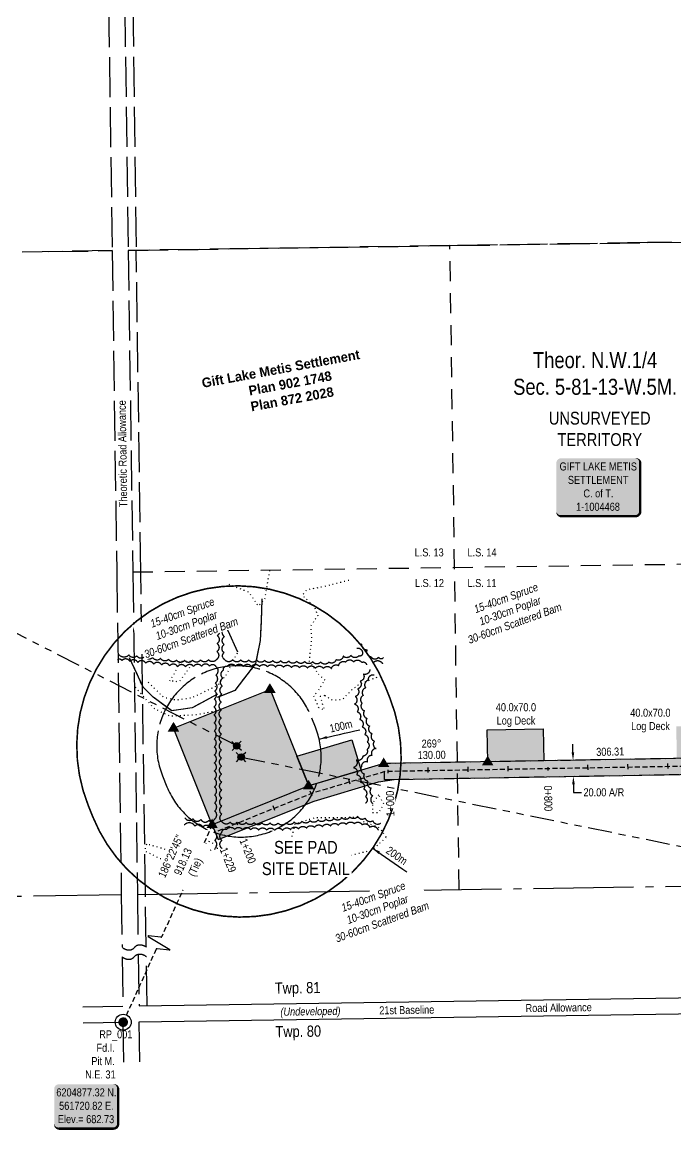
# Model space of a CAD drawing. Extents: x 560047 to 564966, y 6203492 to 6208175.
# Drawn here: x 561585 to 562402, y 6205408 to 6206792 of the extents above; entities that cross this region are included whole.
import ezdxf
from ezdxf.enums import TextEntityAlignment as Align

# ---------------------------------------------------------------- set-up
doc = ezdxf.new("R2010")
doc.units = 0
doc.header["$LTSCALE"] = 5
doc.header["$PDSIZE"] = 0.5
for name, pattern in [('0', [1, 1, 0]), ('foc-ACCESSROAD', [3.75, 2.5, -1.25]), ('foc-BUFFER', [16.75, 15, -1.75]), ('foc-DRILLPATH', [14.75, 6, -1.75, 1.75, -1.75, 1.75, -1.75]), ('foc-LSD', [8, 5, -3]), ('foc-QUARTERLINE', [33, 25, -3, 2, -3]), ('foc-TIELINE', [1.875, 1.25, -0.625]), ('foc-TOPO', [1, 0.2, -0.8]), ('foc-TOPO-ephemeral', [6.25, 3.125, -0.625, 0.625, -0.625, 0.625, -0.625]), ('foc-UNSURVEYED', [12.5, 10, -2.5])]:
    doc.linetypes.add(name, pattern=pattern)
doc.layers.get('Defpoints').update_dxf_attribs({"color": 9})
for name, color, linetype in [('35', 37, 'Continuous'), ('AS-OWNER', 7, 'Continuous'), ('AUX-BUFFER', 7, 'foc-BUFFER'), ('C-AR', 13, 'foc-ACCESSROAD'), ('C-SYMBOL', 7, 'Continuous'), ('CHAINAGE', 201, 'foc-TIELINE'), ('CHAINAGE-T', 201, 'foc-TIELINE'), ('D-TXT', 6, 'Continuous'), ('DETAIL-T', 7, 'Continuous'), ('L-BD', 7, 'Continuous'), ('L-MON', 1, 'Continuous'), ('L-ROAD-T', 7, 'Continuous'), ('L-SEC', 7, 'Continuous'), ('L-SECQ', 8, 'foc-QUARTERLINE'), ('L-SECTION-LSD', 7, 'foc-LSD'), ('L-TIE', 7, 'foc-TIELINE'), ('L-TITLEDB-T', 4, 'Continuous'), ('L-UNS-T', 3, 'Continuous'), ('L-USEC', 7, 'foc-UNSURVEYED'), ('P-PDRILLPATH', 12, 'foc-DRILLPATH'), ('P-PROPOSED', 10, 'Continuous'), ('P-PROPOSED-H', 21, 'Continuous'), ('P-TEMP-H', 41, 'Continuous'), ('P-TEMP_BORROW PIT', 46, 'Continuous'), ('P-TEMP_LOG DECK', 46, 'Continuous'), ('P-TXT', 4, 'Continuous'), ('T-BUSH', 110, '0'), ('T-BUSH-T', 110, 'Continuous'), ('T-DRAW', 143, 'foc-TOPO-ephemeral'), ('T-GENERAL', 48, 'foc-TOPO'), ('T-LOW-AREA', 48, 'foc-TOPO'), ('T-SLOPE', 48, 'Continuous')]:
    doc.layers.add(name, color=color, linetype=linetype)
doc.layers.add('T-TEXT', color=48, linetype='Continuous', lineweight=18)
doc.styles.add('100L', font='ARIALN.TTF', dxfattribs={"height": 11})
doc.styles.add('175L', font='ARIALN.TTF', dxfattribs={"height": 20})
doc.styles.add('80', font='ARIALN.TTF', dxfattribs={"height": 10})
doc.styles.add('80CG', font='ARIALN.TTF', dxfattribs={"height": 10})
doc.styles.add('80L', font='ARIALN.TTF', dxfattribs={"height": 10})
doc.styles.add('80LS', font='ARIALNI.TTF', dxfattribs={"height": 10})
doc.styles.add('foc-LtypeFont', font='ARIALN.TTF', dxfattribs={"height": 7.35})
doc.styles.add('MtXpl_Cordia_New', font='')
doc.styles.get('MtXpl_Cordia_New').set_extended_font_data('Cordia New', bold=True)
doc.linetypes.add('foc-TOPO-flowdirection-NOLINE', pattern='A,0,[">",foc-LtypeFont,S=0.3,R=0,X=0,Y=-0.945],-20,[">",foc-LtypeFont,S=0.3,R=0,X=0,Y=-0.945],0', length=20)
doc.dimstyles.new('CG2011', dxfattribs={"dimscale": 5, "dimtxt": 9, "dimasz": 2, "dimexe": 0.2, "dimexo": 0.0625, "dimgap": 0.5, "dimtad": 0, "dimtih": 1, "dimtoh": 1, "dimzin": 0, "dimdsep": 46, "dimtxsty": '80CG', "dimcen": 0.1, "dimse1": 1, "dimse2": 1, "dimclrd": 256, "dimclrt": 256, "dimaunit": 1, "dimadec": 4, "dimazin": 0, "dimtfac": 0.06, "dimtofl": 0, "dimtmove": 0, "dimatfit": 1, "dimfxl": 0.2, "dimtolj": 1, "dimtzin": 0, "dimlwd": -1, "dimarcsym": 0})
doc.dimstyles.new('Compass 5 000', dxfattribs={"dimscale": 5, "dimtxt": 9, "dimasz": 2, "dimexe": 0.2, "dimexo": 0.0625, "dimgap": 0.5, "dimtad": 0, "dimtih": 1, "dimtoh": 1, "dimzin": 0, "dimdsep": 46, "dimtxsty": '80CG', "dimcen": 0.1, "dimse1": 1, "dimse2": 1, "dimclrd": 256, "dimclrt": 256, "dimaunit": 1, "dimadec": 4, "dimazin": 0, "dimtfac": 0.06, "dimtofl": 0, "dimtmove": 0, "dimatfit": 1, "dimfxl": 0.2, "dimtolj": 1, "dimtzin": 0, "dimlwd": -1, "dimarcsym": 0})

# ---------------------------------------------------------------- blocks, each defined once
blk = doc.blocks.new('*U41')
h = blk.add_hatch(color=255)
edge = h.paths.add_edge_path()
edge.add_line((-46.5, -37), (46.5, -37))
edge.add_arc((46.5, -31), 6, 270, 360)
edge.add_line((52.5, -31), (52.5, 29.5))
edge.add_arc((46.5, 29.5), 6, 0, 90)
edge.add_line((46.5, 35.5), (-46.5, 35.5))
edge.add_arc((-46.5, 29.5), 6, 90, 180)
edge.add_line((-52.5, 29.5), (-52.5, -31))
edge.add_arc((-46.5, -31), 6, 180, 270)
at = {"color": 14, "flags": 128}
blk.add_lwpolyline([(-46.5, -37, 3, 3, 0), (46.5, -37, 3, 3, 0.414214), (52.5, -31, 3, 3, 0), (52.5, 29.5, 3, 0, 0.414214), (46.5, 35.5, 0, 0, 0), (-46.5, 35.5, 0, 0, 0.414214), (-52.5, 29.5, 0, 0, 0), (-52.5, -31, 0, 3, 0.414214)], format="xyseb", close=True, dxfattribs=at)
at = {"color": 14, "style": '80'}
blk.add_attdef('ENTER_TEXT_001', (-26.8, -4.9), '', height=10, dxfattribs=at)
blk = doc.blocks.new('STRIA')
blk.add_hatch(color=255).paths.add_polyline_path([(-0.04, 1.52), (-1.47, -0.87), (1.39, -0.87)])
blk = doc.blocks.new('STRIAA')
blk.add_blockref('STRIA', (0, 0))
blk = doc.blocks.new('STRIB')
at = {"color": 1}
blk.add_solid([(-1.12, -0.67), (-0.04, 1.13), (1.04, -0.67)], dxfattribs=at)
blk = doc.blocks.new('STRIBB')
blk.add_blockref('STRIB', (0, 0))
blk = doc.blocks.new('STRICC')
for name in ['STRIAA', 'STRIBB']:
    blk.add_blockref(name, (0, 0))
blk = doc.blocks.new('fdspike')
blk.add_blockref('STRICC', (0, 0))
blk = doc.blocks.new('TRIA')
blk.add_hatch(color=255).paths.add_polyline_path([(-0.04, 1.52), (-1.47, -0.87), (1.39, -0.87)])
blk = doc.blocks.new('TRIAA')
blk.add_blockref('TRIA', (0, 0))
blk = doc.blocks.new('TRIB')
at = {"color": 1}
blk.add_lwpolyline([(-1.12, -0.67), (-0.04, 1.13), (1.04, -0.67)], close=True, dxfattribs=at)
blk = doc.blocks.new('TRIBB')
blk.add_blockref('TRIB', (0, 0))
blk = doc.blocks.new('TRICC')
for name in ['TRIAA', 'TRIBB']:
    blk.add_blockref(name, (0, 0))
blk = doc.blocks.new('plspike')
blk.add_blockref('TRICC', (0, 0))
blk = doc.blocks.new('WC')
at = {"layer": 'L-MON'}
h = blk.add_hatch(color=255, dxfattribs=at)
h.dxf.hatch_style = 1
edge = h.paths.add_edge_path()
edge.add_arc((0, 0), 0.9, 0, 360)
at = {"layer": 'L-MON', "color": 240, "flags": 128}
for points in [[(-0.62, 0.5), (-1.23, 1.12)], [(0.52, 0.61), (1.13, 1.21)], [(-1.18, -1.18), (-0.56, -0.57)], [(1.16, -1.18), (0.56, -0.57)]]:
    blk.add_lwpolyline(points, dxfattribs=at)
at = {"layer": 'L-MON', "color": 240}
for radius in [0.8, 0.373]:
    blk.add_circle((0, 0), radius, dxfattribs=at)
blk = doc.blocks.new('fdia')
at = {"color": 255, "const_width": 1}
blk.add_lwpolyline([(-0.5, 0, 1), (0.5, 0, 1)], format="xyb", close=True, dxfattribs=at)
blk = doc.blocks.new('Fdiaa')
blk.add_blockref('fdia', (0, 0))
blk = doc.blocks.new('fdib')
at = {"color": 1, "const_width": 1.6}
blk.add_lwpolyline([(-0.4, 0, 1), (0.4, 0, 1)], format="xyb", close=True, dxfattribs=at)
at = {"color": 1}
blk.add_circle((0, 0), 0.8, dxfattribs=at)
blk = doc.blocks.new('Fdibb')
blk.add_blockref('fdib', (0, 0))
blk = doc.blocks.new('fdicc')
for name in ['Fdibb', 'Fdiaa']:
    blk.add_blockref(name, (0, 0))
blk = doc.blocks.new('FDI')
blk.add_blockref('fdicc', (0, 0))
blk = doc.blocks.new('*U53')
h = blk.add_hatch(color=254)
edge = h.paths.add_edge_path()
edge.add_line((-34, -28.5), (34, -28.5))
edge.add_arc((34, -22.5), 6, 270, 360)
edge.add_line((40, -22.5), (40, 21))
edge.add_arc((34, 21), 6, 0, 90)
edge.add_line((34, 27), (-34, 27))
edge.add_arc((-34, 21), 6, 90, 180)
edge.add_line((-40, 21), (-40, -22.5))
edge.add_arc((-34, -22.5), 6, 180, 270)
at = {"color": 1, "flags": 128}
blk.add_lwpolyline([(-34, -28.5, 3, 3, 0), (34, -28.5, 3, 3, 0.414214), (40, -22.5, 3, 3, 0), (40, 21, 3, 0, 0.414214), (34, 27, 0, 0, 0), (-34, 27, 0, 0, 0.414214), (-40, 21, 0, 0, 0), (-40, -22.5, 0, 3, 0.414214)], format="xyseb", close=True, dxfattribs=at)
blk.add_lwpolyline([(20.2, -14.2, 0, 10, 0), (0, 0, 5, 5, 0)], format="xyseb", dxfattribs=at)
at = {"color": 1, "style": '80'}
blk.add_attdef('ENTER_TEXT_001', (-36, -5), '', height=10, dxfattribs=at)
blk = doc.blocks.new('*D56')
at = {"layer": 'Defpoints', "color": 0, "transparency": 16777216}
for p in [(562366.7, 6205871.3), (562274, 6205849.7), (562367, 6205851.3)]:
    blk.add_point(p, dxfattribs=at)
at = {"layer": 'P-TXT', "transparency": 16777216}
for p, q in [((562273.5, 6205879.7), (562273.3, 6205889.7)), ((562274.2, 6205839.7), (562274.3, 6205829.7)), ((562274.3, 6205829.7), (562284.3, 6205829.7))]:
    blk.add_line(p, q, dxfattribs=at)
for points in [[(562275.1, 6205879.7), (562271.8, 6205879.7), (562273.7, 6205869.7)], [(562275.8, 6205839.8), (562272.5, 6205839.7), (562274, 6205849.7)]]:
    blk.add_solid(points, dxfattribs=at)
at = {"layer": 'P-TXT', "transparency": 16777216, "insert": (562312.1, 6205829.7), "char_height": 10, "attachment_point": 5, "style": '80CG'}
blk.add_mtext('\\A1;20.00 A/R', dxfattribs=at)
blk = doc.blocks.new('linebrk')
blk.add_lwpolyline([(0, 0.00175, -0.346152), (-0.00019, 0.0015), (-0.00314, 0.00055, 0.772575), (-0.00312, 0.00036), (0.00312, -0.00036, -0.772575), (0.00314, -0.00055), (0.00019, -0.0015, 0.346152), (0, -0.00175)], format="xyb")

msp = doc.modelspace()

# ---------------------------------------------------------------- hatches: boundary and pattern name
at = {"layer": 'P-PROPOSED-H'}
h = msp.add_hatch(color=256, dxfattribs=at)
h.dxf.hatch_style = 1
h.paths.add_polyline_path([(561943.394, 6205837.696), (561822.786, 6205789.342), (561774.432, 6205909.951), (561895.04, 6205958.305)])
h.paths.add_polyline_path([(561830.226, 6205770.787), (561949.981, 6205818.799), (562030.698, 6205842.841), (562050.272, 6205845.87), (563026.687, 6205862.72), (563041.935, 6205847.987), (563041.078, 6205897.955), (563026.347, 6205882.708), (562037.192, 6205865.634), (561943.394, 6205837.696), (561822.786, 6205789.342)])
at = {"layer": 'P-TEMP-H'}
h = msp.add_hatch(color=256, dxfattribs=at)
h.dxf.hatch_style = 1
h.paths.add_polyline_path([(562167.146, 6205867.921), (562166.458, 6205907.897), (562236.416, 6205909.101), (562237.104, 6205869.125)])
h.paths.add_polyline_path([(562403.325, 6205871.984), (562402.637, 6205911.96), (562472.595, 6205913.164), (562473.283, 6205873.188)])
h.paths.add_polyline_path([(562573.222, 6205874.909), (562473.283, 6205873.188), (562471.563, 6205973.128), (562571.502, 6205974.848)])
h.paths.add_polyline_path([(562573.222, 6205874.909), (562572.534, 6205914.885), (562642.492, 6205916.089), (562643.18, 6205876.113)])
h.paths.add_polyline_path([(562871.441, 6205880.042), (562870.753, 6205920.018), (562940.711, 6205921.222), (562941.399, 6205881.246)])
h.paths.add_polyline_path([(563039.618, 6205982.905), (562939.678, 6205981.179), (562941.399, 6205881.246), (563026.347, 6205882.708), (563041.08, 6205897.957)])
h = msp.add_hatch(color=256, dxfattribs=at)
h.dxf.hatch_style = 1
h.paths.add_polyline_path([(561997.274, 6205895.462), (562008.687, 6205857.144), (561943.394, 6205837.696), (561928.453, 6205874.963)])

# ---------------------------------------------------------------- linework, layer by layer
at = {"layer": '35', "color": 3}
msp.add_circle((561711.437, 6205542.639), 9.995, dxfattribs=at)
at = {"layer": 'AUX-BUFFER', "color": 251, "linetype": 'foc-BUFFER', "const_width": 1.999, "flags": 128}
msp.add_lwpolyline([(562044.468, 6205948.208), (562038.889, 6205962.125, 0.41421356), (561778.949, 6206073.295, 0.41421356), (561667.779, 6205813.355), (561673.358, 6205799.439, 0.41421356), (561933.298, 6205688.269, 0.41421356)], format="xyb", close=True, dxfattribs=at)
at = {"layer": 'AUX-BUFFER', "color": 251, "linetype": 'foc-BUFFER', "flags": 128}
msp.add_lwpolyline([(561766.136, 6205836.631, 1), (561951.691, 6205911.016), (561946.112, 6205924.933, 1), (561760.557, 6205850.548)], format="xyb", close=True, dxfattribs=at)
at = {"layer": 'C-AR', "flags": 128}
msp.add_lwpolyline([(562037.582, 6205845.695), (563026.687, 6205862.72), (563041.935, 6205847.987), (563041.078, 6205897.955), (563026.347, 6205882.708), (562037.238, 6205865.683)], close=True, dxfattribs=at)
at = {"layer": 'CHAINAGE'}
for p, q in [((562042.074, 6205857.769), (562042.143, 6205853.771)), ((562092.01, 6205860.628), (562092.147, 6205852.633)), ((562141.98, 6205861.489), (562142.117, 6205853.494)), ((562191.95, 6205862.35), (562192.087, 6205854.354)), ((562241.954, 6205861.211), (562242.023, 6205857.213)), ((562291.889, 6205864.069), (562292.027, 6205856.074)), ((562341.859, 6205864.929), (562341.997, 6205856.934)), ((562391.829, 6205865.789), (562391.967, 6205857.794)), ((561992.935, 6205846.212), (561995.22, 6205838.549)), ((561944.713, 6205831.763), (561947.688, 6205824.341)), ((561898.325, 6205813.165), (561901.3, 6205805.743)), ((561852.68, 6205792.712), (561854.168, 6205789.001)), ((561825.762, 6205781.92), (561827.25, 6205778.209))]:
    msp.add_line(p, q, dxfattribs=at)
at = {"layer": 'CHAINAGE', "flags": 128}
msp.add_lwpolyline([(563041.507, 6205872.972), (562941.571, 6205871.252), (562573.394, 6205864.915), (562473.455, 6205863.194), (562167.318, 6205857.927), (562038.781, 6205855.713), (561946.689, 6205828.248), (561826.506, 6205780.064)], dxfattribs=at)
at = {"layer": 'L-SEC'}
for p, q in [((561731.247, 6205563.043), (563339.88, 6205586.936)), ((561731.542, 6205542.938), (563340.176, 6205566.831)), ((561661.166, 6205562.002), (561711.138, 6205562.745)), ((561661.465, 6205541.897), (561711.437, 6205542.639)), ((561712.179, 6205492.667), (561711.437, 6205542.639)), ((561732.285, 6205492.966), (561731.542, 6205542.938))]:
    msp.add_line(p, q, dxfattribs=at)
at = {"layer": 'L-SECQ'}
for p, q in [((560939.491, 6205690.479), (561709.128, 6205701.991)), ((561729.237, 6205702.292), (562498.795, 6205713.807))]:
    msp.add_line(p, q, dxfattribs=at)
at = {"layer": 'L-SECTION-LSD'}
for p, q in [((562131.357, 6205708.309), (562119.778, 6206512.581)), ((561723.47, 6206104.951), (562527.671, 6206116.467))]:
    msp.add_line(p, q, dxfattribs=at)
at = {"layer": 'L-TIE'}
for p, q in [((561822.786, 6205789.342), (561759.732, 6205649.641)), ((561752.548, 6205633.725), (561711.437, 6205542.639))]:
    msp.add_line(p, q, dxfattribs=at)
at = {"layer": 'L-USEC'}
for p, q in [((561686.101, 6207310.561), (561697.61, 6206506.27)), ((561706.207, 6207310.848), (561717.716, 6206506.557)), ((561716.26, 6207310.992), (561727.768, 6206506.701)), ((562521.851, 6206518.606), (562366.84, 6206516.274)), ((562366.84, 6206516.274), (562521.851, 6206518.606)), ((561697.61, 6206506.27), (560893.558, 6206494.238)), ((561617.775, 6206505.075), (561697.61, 6206506.27)), ((561697.61, 6206506.27), (561703.368, 6206104.131)), ((562119.778, 6206512.581), (561717.718, 6206506.571)), ((561717.718, 6206506.571), (562119.778, 6206512.581)), ((561717.719, 6206506.558), (561723.477, 6206104.419)), ((561733.527, 6206104.584), (561727.768, 6206506.722)), ((562366.84, 6206516.274), (562119.778, 6206512.581)), ((562119.778, 6206512.581), (562366.84, 6206516.274)), ((562119.778, 6206512.581), (562119.778, 6206512.581)), ((561703.368, 6206104.131), (561709.128, 6205701.992)), ((561723.477, 6206104.419), (561729.237, 6205702.28)), ((561739.286, 6205702.443), (561733.527, 6206104.584)), ((561709.128, 6205701.992), (561710.069, 6205636.295)), ((561729.237, 6205702.28), (561730.136, 6205639.479)), ((561740.227, 6205636.696), (561739.286, 6205702.443)), ((561710.258, 6205624.218), (561711.138, 6205562.745)), ((561730.323, 6205627.523), (561731.247, 6205563.046)), ((561741.296, 6205563.196), (561740.415, 6205624.65))]:
    msp.add_line(p, q, dxfattribs=at)
at = {"layer": 'L-USEC', "flags": 128}
for points in [[(561710.539, 6205635.908, 0.09819619), (561715.687, 6205633.274, 0.11502491), (561720.635, 6205633.036, 0.18910183), (561725.618, 6205636.124, -0.18910183), (561730.601, 6205639.211, -0.11502491), (561735.549, 6205638.973, -0.09819619), (561740.697, 6205636.34)], [(561710.258, 6205624.218, 0.09819619), (561715.405, 6205621.585, 0.11502491), (561720.353, 6205621.346, 0.18910183), (561725.337, 6205624.434, -0.18910183), (561730.32, 6205627.522, -0.11502491), (561735.268, 6205627.284, -0.09819619), (561740.415, 6205624.65)]]:
    msp.add_lwpolyline(points, format="xyb", dxfattribs=at)
at = {"layer": 'P-PDRILLPATH'}
for p, q in [((561853.334, 6205887.74), (560288.7, 6206685.8)), ((561858.913, 6205873.824), (563562, 6205528.1))]:
    msp.add_line(p, q, dxfattribs=at)
at = {"layer": 'P-PROPOSED', "flags": 128}
for points in [[(561943.394, 6205837.696), (561822.786, 6205789.342), (561774.432, 6205909.951), (561895.04, 6205958.305)], [(561830.226, 6205770.787), (561949.981, 6205818.799), (562030.698, 6205842.841), (562050.272, 6205845.87), (563026.687, 6205862.72), (563041.935, 6205847.987), (563041.078, 6205897.955), (563026.347, 6205882.708), (562037.192, 6205865.634), (561943.394, 6205837.696), (561822.786, 6205789.342)]]:
    msp.add_lwpolyline(points, close=True, dxfattribs=at)
at = {"layer": 'P-TEMP_LOG DECK', "flags": 128}
for points in [[(561997.274, 6205895.462), (562008.687, 6205857.144), (561943.394, 6205837.696), (561928.453, 6205874.963)], [(562167.146, 6205867.921), (562166.458, 6205907.897), (562236.416, 6205909.101), (562237.104, 6205869.125)]]:
    msp.add_lwpolyline(points, close=True, dxfattribs=at)
at = {"layer": 'T-BUSH', "flags": 128}
for points in [[(561829.312, 6206035.484, -0.52056705), (561829.03, 6206025.492, -0.52056705), (561828.749, 6206015.501, -0.52056705), (561828.467, 6206005.509, -0.52056705), (561828.07, 6205995.638, -0.52056705), (561818.079, 6205995.443, -0.52056705), (561808.088, 6205995.129, -0.52056705), (561798.098, 6205994.814, -0.52056705), (561788.107, 6205994.5, -0.52056705), (561778.143, 6205994.872, -0.52056705), (561768.206, 6205995.954, -0.52056705), (561758.269, 6205997.036, -0.52056705), (561748.333, 6205998.117, -0.52056705), (561738.396, 6205999.199, -0.52056705), (561728.459, 6206000.28, -0.52056705), (561718.522, 6206001.362, -0.52056705), (561705.265, 6206002.805, -0.52056705)], [(562003.605, 6206009.912, -0.52056705), (562010.348, 6206002.533, -0.52056705), (562006.005, 6206000.248, -0.52056705), (561996.035, 6206000.968, -0.52056705), (561986.422, 6205999.932, -0.52056705), (561977.525, 6205995.378, -0.52056705), (561968.292, 6205992.309, -0.52056705), (561958.301, 6205992.605, -0.52056705), (561948.31, 6205992.902, -0.52056705), (561938.319, 6205993.198, -0.52056705), (561928.328, 6205993.494, -0.52056705), (561918.337, 6205993.791, -0.52056705), (561908.346, 6205994.087, -0.52056705), (561898.355, 6205994.384, -0.52056705), (561888.364, 6205994.68, -0.52056705), (561878.371, 6205994.896, -0.52056705), (561868.376, 6205995.044, -0.52056705), (561858.382, 6205995.191, -0.52056705), (561848.388, 6205995.338, -0.52056705), (561838.393, 6205995.486, -0.52056705), (561837.432, 6206004.286, -0.52056705), (561837.714, 6206014.278, -0.52056705), (561837.995, 6206024.269, -0.52056705), (561838.304, 6206035.23, -0.52056705)], [(562009.507, 6206015.306, 0.52056705), (562016.25, 6206007.928, 0.52056705), (562020.902, 6205999.376, 0.52056705), (562030.716, 6205998.464, 0.52056705), (562036.635, 6205998.037, 0.52056705)], [(561788.643, 6205797.91, 0.52056705), (561798.578, 6205796.818, 0.52056705), (561808.514, 6205795.725, 0.52056705), (561818.449, 6205794.633, 0.52056705), (561825.763, 6205796.452, 0.52056705), (561825.713, 6205806.447, 0.52056705), (561825.663, 6205816.442, 0.52056705), (561825.613, 6205826.438, 0.52056705), (561825.563, 6205836.433, 0.52056705), (561825.513, 6205846.428, 0.52056705), (561825.464, 6205856.424, 0.52056705), (561825.403, 6205866.419, 0.52056705), (561825.342, 6205876.414, 0.52056705), (561825.282, 6205886.41, 0.52056705), (561825.221, 6205896.405, 0.52056705), (561825.16, 6205906.4, 0.52056705), (561825.1, 6205916.395, 0.52056705), (561825.039, 6205926.391, 0.52056705), (561824.978, 6205936.386, 0.52056705), (561825.26, 6205946.371, 0.52056705), (561825.926, 6205956.344, 0.52056705), (561826.591, 6205966.317, 0.52056705), (561827.257, 6205976.291, 0.52056705), (561827.923, 6205986.264, 0.52056705), (561819.35, 6205987.483, 0.52056705), (561809.359, 6205987.168, 0.52056705), (561799.369, 6205986.854, 0.52056705), (561789.378, 6205986.539, 0.52056705), (561779.406, 6205986.691, 0.52056705), (561769.469, 6205987.773, 0.52056705), (561759.532, 6205988.855, 0.52056705), (561749.596, 6205989.936, 0.52056705), (561739.659, 6205991.018, 0.52056705), (561729.722, 6205992.099, 0.52056705), (561719.785, 6205993.181, 0.52056705), (561709.848, 6205994.262, 0.52056705), (561704.399, 6205994.855, 0.52056705)], [(562033.033, 6205790.893, -0.52056705), (562023.582, 6205794.146, -0.52056705), (562014.13, 6205797.399, -0.52056705), (562004.595, 6205799.955, -0.52056705), (561994.642, 6205799.039, -0.52056705), (561984.688, 6205798.123, -0.52056705), (561974.735, 6205797.207, -0.52056705), (561964.782, 6205796.29, -0.52056705), (561954.828, 6205795.374, -0.52056705), (561944.875, 6205794.458, -0.52056705), (561934.922, 6205793.542, -0.52056705), (561924.968, 6205792.625, -0.52056705), (561915.015, 6205791.709, -0.52056705), (561905.043, 6205791.315, -0.52056705), (561895.049, 6205791.512, -0.52056705), (561885.055, 6205791.708, -0.52056705), (561875.062, 6205791.905, -0.52056705), (561865.068, 6205792.102, -0.52056705), (561855.075, 6205792.298, -0.52056705), (561845.081, 6205792.495, -0.52056705), (561835.095, 6205792.802, -0.52056705), (561834.729, 6205802.512, -0.52056705), (561834.679, 6205812.508, -0.52056705), (561834.629, 6205822.503, -0.52056705), (561834.579, 6205832.499, -0.52056705), (561834.529, 6205842.494, -0.52056705), (561834.479, 6205852.489, -0.52056705), (561834.423, 6205862.484, -0.52056705), (561834.362, 6205872.48, -0.52056705), (561834.302, 6205882.475, -0.52056705), (561834.241, 6205892.47, -0.52056705), (561834.18, 6205902.466, -0.52056705), (561834.12, 6205912.461, -0.52056705), (561834.059, 6205922.456, -0.52056705), (561833.998, 6205932.451, -0.52056705), (561834.014, 6205942.444, -0.52056705), (561834.679, 6205952.418, -0.52056705), (561835.345, 6205962.391, -0.52056705), (561836.011, 6205972.364, -0.52056705), (561836.677, 6205982.337, -0.52056705), (561841.773, 6205987.439, -0.52056705), (561851.768, 6205987.291, -0.52056705), (561861.762, 6205987.144, -0.52056705), (561871.756, 6205986.996, -0.52056705), (561881.751, 6205986.849, -0.52056705), (561891.742, 6205986.58, -0.52056705), (561901.733, 6205986.284, -0.52056705), (561911.725, 6205985.987, -0.52056705), (561921.716, 6205985.691, -0.52056705), (561931.707, 6205985.394, -0.52056705), (561941.698, 6205985.098, -0.52056705), (561951.689, 6205984.801, -0.52056705), (561961.68, 6205984.505, -0.52056705), (561971.671, 6205984.208, -0.52056705), (561980.732, 6205988.037, -0.52056705), (561989.63, 6205992.591, -0.52056705), (561999.43, 6205992.706, -0.52056705), (562009.399, 6205991.986, -0.52056705), (562015.563, 6205989.078, -0.52056705)], [(562036.059, 6205990.061, 0.52056705), (562023.318, 6205990.981, 0.52056705)], [(562019.642, 6205983.264, -0.52056705), (562011.59, 6205977.342, -0.52056705), (562007.62, 6205968.492, -0.52056705), (562004.591, 6205958.966, -0.52056705), (562001.563, 6205949.44, -0.52056705), (562000.724, 6205939.929, -0.52056705), (562003.875, 6205930.443, -0.52056705), (562007.026, 6205920.957, -0.52056705), (562010.177, 6205911.472, -0.52056705), (562013.328, 6205901.986, -0.52056705), (562016.479, 6205892.5, -0.52056705), (562016.209, 6205883.422, -0.52056705), (562010.913, 6205874.947, -0.52056705), (562002.733, 6205870.027, -0.52056705), (561999.131, 6205860.703, -0.52056705), (562003.29, 6205851.725, -0.52056705), (562007.707, 6205842.759, -0.52056705), (562012.125, 6205833.793, -0.52056705), (562014.268, 6205824.312, -0.52056705), (562014.156, 6205816.02, -0.52056705)], [(562024.972, 6205976.018, 0.52056705), (562017.449, 6205969.716, 0.52056705), (562014.42, 6205960.19, 0.52056705), (562011.392, 6205950.665, 0.52056705), (562009.798, 6205941.148, 0.52056705), (562012.949, 6205931.663, 0.52056705), (562016.1, 6205922.177, 0.52056705), (562019.252, 6205912.691, 0.52056705), (562022.403, 6205903.205, 0.52056705), (562025.554, 6205893.72, 0.52056705), (562027.417, 6205884.387, 0.52056705), (562022.123, 6205875.909, 0.52056705), (562016.659, 6205867.629, 0.52056705), (562009.259, 6205861.958, 0.52056705), (562012.715, 6205852.949, 0.52056705), (562017.133, 6205843.983, 0.52056705), (562021.55, 6205835.016, 0.52056705), (562023.28, 6205825.443, 0.52056705), (562023.152, 6205815.9, 0.52056705)], [(561825.946, 6205759.706, 0.52056705), (561825.896, 6205769.701, 0.52056705), (561825.846, 6205779.696, 0.52056705), (561820.931, 6205785.31, 0.52056705), (561810.995, 6205786.402, 0.52056705), (561801.06, 6205787.495, 0.52056705), (561787.659, 6205788.968, 0.52056705)], [(561834.942, 6205759.75, -0.52056705), (561834.892, 6205769.746, -0.52056705), (561834.842, 6205779.741, -0.52056705), (561840.77, 6205783.582, -0.52056705), (561850.763, 6205783.385, -0.52056705), (561860.757, 6205783.189, -0.52056705), (561870.751, 6205782.992, -0.52056705), (561880.744, 6205782.796, -0.52056705), (561890.738, 6205782.599, -0.52056705), (561900.731, 6205782.402, -0.52056705), (561910.722, 6205782.28, -0.52056705), (561920.675, 6205783.196, -0.52056705), (561930.629, 6205784.112, -0.52056705), (561940.582, 6205785.029, -0.52056705), (561950.535, 6205785.945, -0.52056705), (561960.489, 6205786.861, -0.52056705), (561970.442, 6205787.778, -0.52056705), (561980.396, 6205788.694, -0.52056705), (561990.349, 6205789.61, -0.52056705), (562000.302, 6205790.526, -0.52056705), (562009.999, 6205789.308, -0.52056705), (562019.45, 6205786.054, -0.52056705), (562030.105, 6205782.387, -0.52056705)]]:
    msp.add_lwpolyline(points, format="xyb", dxfattribs=at)
at = {"layer": 'T-DRAW', "flags": 128}
for points in [[(561884.86, 6206071.422), (561883.727, 6206042.941), (561882.642, 6206019.216), (561876.794, 6205990.492), (561850.886, 6205956.776), (561828.763, 6205948.278)], [(561829.207, 6205952.262), (561797.844, 6205935.254), (561772.195, 6205931.582), (561749.045, 6205948.425), (561736.33, 6205961.031), (561719.158, 6205997.797)]]:
    msp.add_lwpolyline(points, dxfattribs=at)
at = {"layer": 'T-DRAW', "linetype": 'foc-TOPO-flowdirection-NOLINE', "flags": 128}
for points in [[(561884.86, 6206071.422), (561883.727, 6206042.941), (561882.642, 6206019.216), (561876.794, 6205990.492), (561850.886, 6205956.776), (561828.763, 6205948.278)], [(561882.642, 6206019.216), (561876.794, 6205990.492), (561850.886, 6205956.776), (561828.763, 6205948.278)], [(561829.207, 6205952.262), (561797.844, 6205935.254), (561772.195, 6205931.582), (561749.045, 6205948.425), (561736.33, 6205961.031), (561719.158, 6205997.797)]]:
    msp.add_lwpolyline(points, dxfattribs=at)
at = {"layer": 'T-GENERAL', "flags": 128}
for points in [[(561843.401, 6206089.77), (561868.208, 6206079.951), (561880.277, 6206062.577), (561888.434, 6206070.902), (561894.65, 6206106.564)], [(561993.457, 6206094.353), (561961.017, 6206086.226), (561940.797, 6206082.629), (561935.367, 6206075.844), (561949.831, 6206062.41), (561954.801, 6206050.751), (561945.656, 6206037.09), (561946.845, 6206023.046), (561943.869, 6205993.485), (561955.441, 6205977.404), (561963.545, 6205969.976), (561953.909, 6205954.983)], [(561742.772, 6205967.139), (561761.599, 6205948.693), (561777.794, 6205945.069), (561797.594, 6205948.191), (561829.445, 6205963.255), (561840.201, 6205976.225), (561854.88, 6206004.996)], [(561963.323, 6205950.592), (561972.924, 6205944.948), (561985.925, 6205946.021), (561996.216, 6205956.78), (562005.364, 6205964.095), (562032.082, 6205975.009)], [(561726.608, 6205961.244), (561749.512, 6205934.836), (561769.483, 6205925.093), (561803.551, 6205926.864), (561830.311, 6205932.349)]]:
    msp.add_lwpolyline(points, dxfattribs=at)
at = {"layer": 'T-LOW-AREA', "flags": 128}
for points in [[(561769.594, 6205969.068), (561775.9, 6205978.866), (561782.627, 6205993.682), (561800.044, 6205993.474), (561799.33, 6205992.787), (561781.386, 6205967.596)], [(562030.791, 6205826.648), (562023.293, 6205816.548), (562022.837, 6205804.503), (562031.134, 6205804.755), (562037.202, 6205815.502)], [(562040.145, 6205773.602), (562032.255, 6205785.114), (562012.604, 6205792.676), (562005.916, 6205798.187), (561951.016, 6205797.796), (561926.036, 6205790.303), (561921.732, 6205772.896), (561915.176, 6205757.616), (561937.741, 6205743.473), (561972.625, 6205745.382), (561993.582, 6205750.599), (562022.596, 6205757.787)], [(561829.105, 6205759.355), (561829.81, 6205762.78), (561818.541, 6205768.455), (561800.134, 6205755.702), (561773.261, 6205755.677), (561740.512, 6205765.311), (561738.237, 6205756.706), (561757.458, 6205747.138), (561775.016, 6205744.669), (561798.731, 6205753.124)]]:
    msp.add_lwpolyline(points, close=True, dxfattribs=at)
msp.add_lwpolyline([(561963.323, 6205950.592), (561957.712, 6205949.459), (561962.607, 6205932.74), (561955.873, 6205935.308), (561949.619, 6205950.212), (561953.905, 6205954.987)], dxfattribs=at)
at = {"layer": 'T-SLOPE', "flags": 128}
msp.add_lwpolyline([(561854.88, 6206004.996), (561842.818, 6206031.44), (561833.849, 6206040.647)], dxfattribs=at)

# ---------------------------------------------------------------- block references
at = {"xscale": 4.997731799999971, "yscale": 4.997731799999971, "zscale": 4.997731799999971}
msp.add_blockref('WC', (561858.913, 6205873.824), dxfattribs=at)
at = {"layer": 'AS-OWNER'}
ref = msp.add_blockref('*U41', (562305.164, 6206211.588), dxfattribs=dict(at, xscale=0.9990974636864217, yscale=0.9990974636864217, zscale=0.9990974636864217))
ref.add_attrib('ENTER_TEXT_001', 'GIFT LAKE METIS', (562256.803, 6206231.764), dxfattribs={"layer": '0', "color": 14, "height": 9.99097, "style": '80'})
ref.add_attrib('ENTER_TEXT_002', 'SETTLEMENT', (562267.176, 6206214.935), dxfattribs={"layer": '0', "color": 14, "height": 9.991, "style": '80'})
ref.add_attrib('ENTER_TEXT_003', 'C. of T.', (562286.616, 6206198.107), dxfattribs={"layer": '0', "color": 14, "height": 9.991, "style": '80'})
ref.add_attrib('ENTER_TEXT_004', '1-1004468', (562277.443, 6206181.414), dxfattribs={"layer": '0', "color": 14, "height": 9.991, "style": '80'})
at = {"layer": 'DETAIL-T'}
ref = msp.add_blockref('*U53', (561665.202, 6205438.2), dxfattribs=at)
ref.add_attrib('ENTER_TEXT_001', '6204877.32 N.', (561627.907, 6205449.972), dxfattribs={"layer": '0', "color": 1, "height": 10, "style": '80'})
ref.add_attrib('ENTER_TEXT_002', '561720.82 E.', (561631.382, 6205433.265), dxfattribs={"layer": '0', "color": 1, "height": 10, "style": '80'})
ref.add_attrib('ENTER_TEXT_003', 'Elev.= 682.73', (561629.827, 6205416.557), dxfattribs={"layer": '0', "color": 1, "height": 10, "style": '80'})
at = {"layer": 'L-MON'}
for name, p, xscale, yscale, zscale in [('plspike', (561895.04, 6205958.305), 4.997731799999971, 4.997731799999971, 4.997731799999971), ('plspike', (561774.432, 6205909.951), 4.997731799999971, 4.997731799999971, 4.997731799999971), ('plspike', (561774.434, 6205909.95), 4.997731799999971, 4.997731799999971, 4.997731799999971), ('WC', (561853.334, 6205887.74), 4.997731799999989, 4.997731799999989, 4.997731799999989), ('WC', (561858.913, 6205873.824), 4.997731799999989, 4.997731799999989, 4.997731799999989), ('fdspike', (562037.192, 6205865.634), 4.997731799999971, 4.997731799999971, 4.997731799999971), ('fdspike', (562167.146, 6205867.921), 4.997731799999971, 4.997731799999971, 4.997731799999971), ('plspike', (561943.393, 6205837.685), 4.997731799999971, 4.997731799999971, 4.997731799999971), ('FDI', (561711.437, 6205542.639), 4.99999999999997, 4.99999999999997, 4.99999999999997)]:
    msp.add_blockref(name, p, dxfattribs=dict(at, xscale=xscale, yscale=yscale, zscale=zscale))
at = {"layer": 'L-TIE', "xscale": 4997.731799999991, "yscale": 4997.731799999991, "zscale": 4997.731799999991, "rotation": 335.707929932284}
msp.add_blockref('linebrk', (561756.14, 6205641.683), dxfattribs=at)

# ---------------------------------------------------------------- texts
at = {"layer": '35', "color": 3, "style": '80'}
msp.add_attdef('RP_001', (561681.551, 6205522.514), 'RP', height=9.9955, dxfattribs=at)
at = {"layer": 'AUX-BUFFER', "char_height": 9.9955, "attachment_point": 1, "style": '80L'}
for s, insert, rotation in [('100m', (561968.503, 6205914.101), 12.952949), ('200m', (562044.498, 6205762.941), 325.282115)]:
    msp.add_mtext_dynamic_manual_height_columns(s, width=6.8407, gutter_width=44.959, heights=[0], dxfattribs=dict(at, insert=insert, rotation=rotation))
at = {"layer": 'C-SYMBOL', "color": 3, "insert": (562301.249, 6206379.573), "char_height": 19.99082, "width": 366.55746, "attachment_point": 2, "style": '175L'}
msp.add_mtext('Theor. N.W.1/4 \\PSec. 5-81-13-W.5M.', dxfattribs=at)
at = {"layer": 'CHAINAGE-T', "style": '80L'}
for s, rotation, p in [('0+800', 270.985731, (562242.625, 6205822.234)), ('1+200', 291.846771, (561867.187, 6205756.529))]:
    msp.add_text(s, height=9.9955, rotation=rotation, dxfattribs=at).set_placement(p, align=Align.MIDDLE_CENTER)
at = {"layer": 'D-TXT', "color": 3, "char_height": 13.9936, "attachment_point": 1, "rotation": 0.850946, "style": '80L'}
for s, insert in [('Twp. 81', (561900.818, 6205592.16)), ('Twp. 80', (561901.625, 6205537.796))]:
    msp.add_mtext_dynamic_manual_height_columns(s, width=101.30342, gutter_width=47.457, heights=[0], dxfattribs=dict(at, insert=insert))
at = {"layer": 'L-BD', "style": '80L'}
for s, height, rotation, p in [('269°', 9.9955, 1.0082, (562096.732, 6205890.715)), ('130.00', 9.9955, 1.0082, (562096.983, 6205876.474)), ('306.31', 9.9954, 0.9873, (562320.091, 6205880.555))]:
    msp.add_text(s, height=height, rotation=rotation, dxfattribs=at).set_placement(p, align=Align.MIDDLE)
at = {"layer": 'L-MON', "insert": (561611.226, 6205515.694), "char_height": 9.99546, "attachment_point": 1, "style": '80L'}
msp.add_mtext_dynamic_manual_height_columns('\\pi66.8478;Fd.I. \\P\\pi60.41143;Pit M.\\P\\pi52.6046;N.E. 31', width=87.82054, gutter_width=49.955, heights=[0], dxfattribs=at)
at = {"layer": 'L-ROAD-T', "style": '80L'}
for s, height, rotation, p in [('Theoretic Road Allowance', 9.99541, 90.820424, (561710.592, 6206252.577)), ('21st Baseline', 9.99546, 0.850946, (562065.841, 6205557.877)), ('Road Allowance', 9.99546, 0.850946, (562255.661, 6205560.799))]:
    msp.add_text(s, height=height, rotation=rotation, dxfattribs=at).set_placement(p, align=Align.MIDDLE_CENTER)
at = {"layer": 'L-TITLEDB-T', "style": 'MtXpl_Cordia_New'}
for s, p in [('Gift Lake Metis Settlement', (561810.869, 6206334.865)), ('Plan 902 1748', (561869.48, 6206325.323)), ('Plan 872 2028', (561871.965, 6206305.473))]:
    msp.add_text(s, height=11.98339, rotation=10.407242, dxfattribs=at).set_placement(p)
at = {"layer": 'L-UNS-T', "color": 3, "insert": (562306.976, 6206283.596), "char_height": 15.99266, "attachment_point": 5, "style": '80L'}
msp.add_mtext_dynamic_manual_height_columns('UNSURVEYED TERRITORY', width=126.29909, gutter_width=47.457, heights=[0], dxfattribs=at)
at = {"layer": 'P-TEMP_BORROW PIT', "char_height": 9.99546, "attachment_point": 1, "style": '80L'}
for insert in [(562158.979, 6205941.049), (562326.997, 6205934.177)]:
    msp.add_mtext_dynamic_manual_height_columns('\\pi18.14991;40.0x70.0\\P\\pi19.1965;Log Deck', width=85.90895, gutter_width=49.955, heights=[0], dxfattribs=dict(at, insert=insert))
at = {"layer": 'T-TEXT', "style": '80LS'}
msp.add_text('(Undeveloped)', height=9.99546, rotation=0.850946, dxfattribs=at).set_placement((561945.451, 6205556.192), align=Align.MIDDLE_CENTER)

# ---------------------------------------------------------------- dimensions: what is measured, and where the dimension line sits
at = {"layer": 'P-TXT'}
dim = msp.add_linear_dim(base=(562273.997, 6205849.731), p1=(562366.659, 6205871.321), p2=(562367.004, 6205851.336), angle=270.988646, text='20.00 A/R', dimstyle='Compass 5 000', dxfattribs=at)
dim.commit()
dim.dimension.update_dxf_attribs({"geometry": '*D56', "text_midpoint": (562312.077, 6205829.734), "dimtype": 161})

# ---------------------------------------------------------------- leaders
at = {"layer": 'AUX-BUFFER', "path_type": 1}
for points in [[(561956.324, 6205896.228), (562007.15, 6205907.918)], [(562023.232, 6205759.968), (562066.1, 6205730.265)]]:
    msp.add_leader(points, dimstyle='CG2011', override={"dimasz": 2, "dimgap": 0.5, "dimtad": 0}, dxfattribs=at)

# ---------------------------------------------------------------- next in the draw order: texts
at = {"layer": 'CHAINAGE-T', "char_height": 9.9955, "attachment_point": 2, "style": '80L', "bg_fill": 3, "box_fill_scale": 1.15, "bg_fill_color": 256, "bg_fill_true_color": 256, "bg_fill_transparency": 0}
for s, insert, width, rotation in [('1+000', (562040.142, 6205815.56), 10.75929, 90.98697), ('1+229', (561847.143, 6205747.253), 27.36629, 291.846771)]:
    msp.add_mtext(s, dxfattribs=dict(at, insert=insert, width=width, rotation=rotation))
at = {"layer": 'DETAIL-T', "color": 3, "insert": (561939.755, 6205747.589), "char_height": 15.99274, "width": 109.42548, "attachment_point": 5, "style": '80CG', "bg_fill": 3, "box_fill_scale": 1.15, "bg_fill_color": 256, "bg_fill_true_color": 256, "bg_fill_transparency": 0}
msp.add_mtext('SEE PAD\\PSITE DETAIL', dxfattribs=at)
at = {"layer": 'L-BD', "insert": (561766.273, 6205752.134), "char_height": 9.99546, "width": 61.14319, "attachment_point": 2, "rotation": 65.70793, "style": '80L', "bg_fill": 3, "box_fill_scale": 1.15, "bg_fill_color": 256, "bg_fill_true_color": 256, "bg_fill_transparency": 0}
msp.add_mtext("186°22'45'' 918.13 (Tie)", dxfattribs=at)
at = {"layer": 'L-SECTION-LSD', "attachment_point": 1, "style": '100L', "bg_fill": 3, "box_fill_scale": 1.5, "bg_fill_color": 256, "bg_fill_transparency": 0}
for s, width, insert, char_height in [('\\pi1.87142;L.S. 13', 36.80081, (562073.834, 6206134.393), 9.99541), ('L.S. 14', 36.96464, (562141.762, 6206134.393), 9.9954), ('\\pi2.21003;L.S. 12', 37.07806, (562073.834, 6206096.126), 9.99541), ('L.S. 11', 36.41643, (562141.762, 6206096.126), 9.9954)]:
    msp.add_mtext_dynamic_manual_height_columns(s, width=width, gutter_width=54.95, heights=[0], dxfattribs=dict(at, insert=insert, char_height=char_height))
at = {"layer": 'T-BUSH-T', "insert": (561724.806, 6206037.603), "char_height": 9.99546, "attachment_point": 1, "rotation": 20, "style": '80L', "bg_fill": 3, "box_fill_scale": 1.15, "bg_fill_color": 256, "bg_fill_true_color": 256, "bg_fill_transparency": 0}
msp.add_mtext_dynamic_manual_height_columns('\\pi20.65042;{\\fArial Narrow|b0|i1|c0|p34;15-40cm Spruce\\P\\pi21.60156;10-30cm Poplar\\P\\pi0.33563;30-60cm Scattered Bam}', width=123.33046, gutter_width=49.955, heights=[0], dxfattribs=at)

# ---------------------------------------------------------------- next in the draw order: block references
at = {"layer": 'L-MON', "xscale": 4.997731799999971, "yscale": 4.997731799999971, "zscale": 4.997731799999971}
msp.add_blockref('plspike', (561822.796, 6205789.345), dxfattribs=at)

# ---------------------------------------------------------------- next in the draw order: texts
at = {"layer": 'T-BUSH-T', "char_height": 9.99546, "attachment_point": 1, "rotation": 20, "style": '80L', "bg_fill": 3, "box_fill_scale": 1.15, "bg_fill_color": 256, "bg_fill_true_color": 256, "bg_fill_transparency": 0}
for insert in [(562129.251, 6206055.701), (561963.487, 6205682.741)]:
    msp.add_mtext_dynamic_manual_height_columns('\\pi20.65042;{\\fArial Narrow|b0|i1|c0|p34;15-40cm Spruce\\P\\pi21.60156;10-30cm Poplar\\P\\pi0.33563;30-60cm Scattered Bam}', width=123.33046, gutter_width=49.955, heights=[0], dxfattribs=dict(at, insert=insert))

doc.saveas('drawing.dxf')
